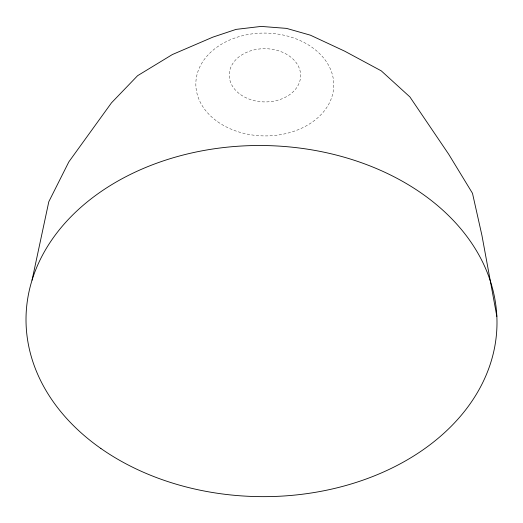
<?xml version="1.0" encoding="UTF-8"?>
<svg xmlns="http://www.w3.org/2000/svg" width="523" height="523" viewBox="0 0 523 523"><rect width="100%" height="100%" fill="white"/><g stroke="black" fill="none" stroke-linecap="round" stroke-linejoin="round"><path stroke-width="0.39" stroke-dasharray="2.62 1.96" d="M240.587 94.63A35.708 26.621 0.8 0 0 299.718 81.516A35.708 26.621 0.8 0 0 254.492 49.79A35.708 26.621 0.8 0 0 240.587 94.63M217.764 121.813A68.977 51.424 0.8 0 0 332.013 96.48A68.977 51.424 0.8 0 0 244.633 35.198A68.977 51.424 0.8 0 0 217.764 121.813"/><path stroke-width="0.78" d="M32.04 280.171L48.809 201.715L68.866 161.829L111.471 102.848L137.601 75.691L172.329 54.562L212.9 37.12L236.076 29.386L261.186 26.412L286.539 28.386L310.387 35.178L344.618 51.136L381.254 70.847L409.882 96.912L448.727 154.278L472.485 193.288L481.945 235.474L496.85 316.402M100.906 448.492A235.507 175.565 0.8 0 0 490.96 361.988A235.507 175.565 0.8 0 0 192.634 152.755A235.507 175.565 0.8 0 0 100.906 448.492"/></g></svg>
